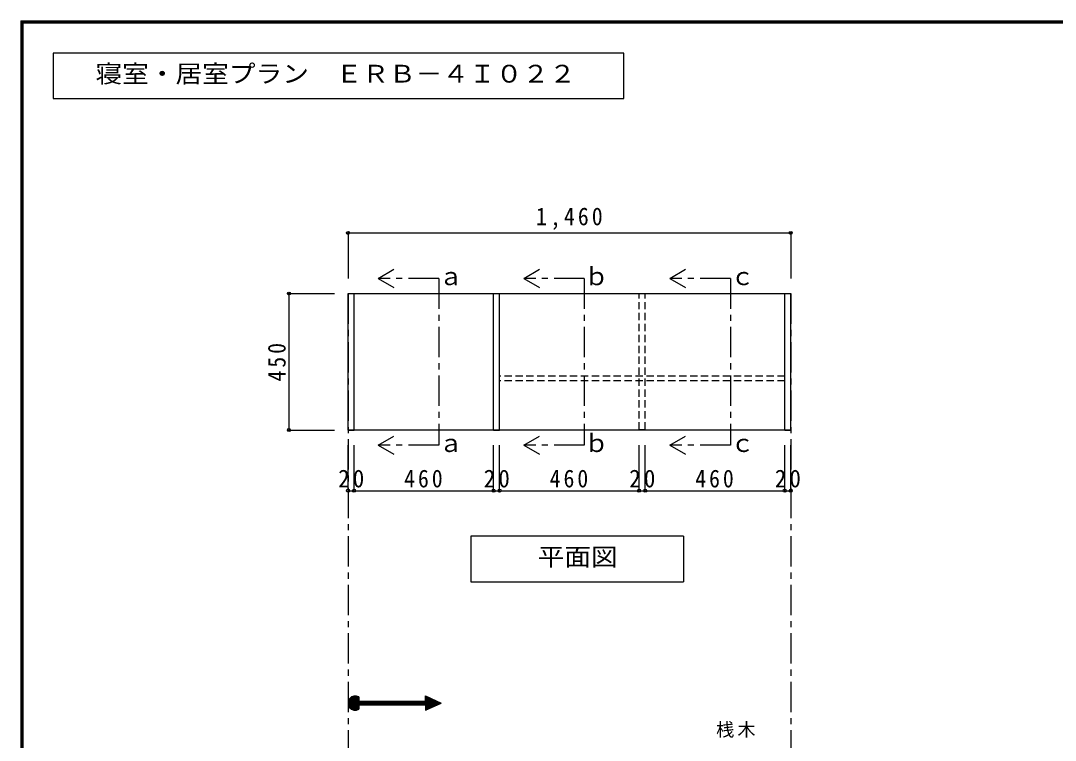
# Model space of a CAD drawing. Units: millimetres at full size, sheet at 1:20. Extents: x -3922 to 3878, y -2932 to 2722.
# Drawn here: x -3922 to -510, y 350 to 2722 of the extents above; entities that cross this region are included whole.
import ezdxf
from ezdxf.enums import TextEntityAlignment as Align

# ---------------------------------------------------------------- set-up
doc = ezdxf.new("R2010")
doc.units = ezdxf.units.MM
doc.header["$LTSCALE"] = 20
doc.header["$PDMODE"] = 32
doc.header["$PDSIZE"] = 10
doc.linetypes.add('CHAIN1', pattern=[8, 5, -1, 1, -1])
doc.linetypes.add('DASHED1', pattern=[1.8, 1.2, -0.6])
for name, color, linetype in [('0-2_本体', 2, 'Continuous'), ('0-3_固定棚', 2, 'Continuous'), ('0-6_ﾊﾟｲﾌﾟﾊﾝｶﾞｰ', 7, 'Continuous'), ('0-A_文字', 7, 'Continuous'), ('0-B_寸法', 4, 'Continuous'), ('F-1_枠', 6, 'Continuous')]:
    doc.layers.add(name, color=color, linetype=linetype)
doc.styles.add('ＭＳ ゴシック', font='')
doc.styles.get('ＭＳ ゴシック').set_extended_font_data('MS Gothic')

msp = doc.modelspace()

# ---------------------------------------------------------------- linework, layer by layer
at = {"layer": '0-2_本体'}
for p, q in [((-2842.53, 1822.73), (-2822.53, 1822.73)), ((-2842.53, 1372.73), (-2842.53, 1822.73)), ((-2822.53, 1372.73), (-2822.53, 1822.73)), ((-2362.53, 1372.73), (-2362.53, 1822.73)), ((-2362.53, 1822.73), (-2342.53, 1822.73)), ((-2342.53, 1372.73), (-2342.53, 1822.73)), ((-1382.53, 1372.73), (-1382.53, 1822.73)), ((-2842.53, 1372.73), (-2822.53, 1372.73)), ((-2362.53, 1372.73), (-2342.53, 1372.73)), ((-1402.53, 1372.73), (-1382.53, 1372.73))]:
    msp.add_line(p, q, dxfattribs=at)
at = {"layer": '0-2_本体', "linetype": 'DASHED1'}
for p, q in [((-1882.53, 1822.73), (-1862.53, 1822.73)), ((-1882.53, 1374.73), (-1882.53, 1822.73)), ((-1862.53, 1374.73), (-1862.53, 1822.73)), ((-1882.53, 1374.73), (-1862.53, 1374.73))]:
    msp.add_line(p, q, dxfattribs=at)
at = {"layer": '0-2_本体', "color": 3}
msp.add_line((-1382.53, 1372.73), (-2842.53, 1372.73), dxfattribs=at)
at = {"layer": '0-2_本体'}
msp.add_lwpolyline([(-1402.53, 1372.73), (-1402.53, 1822.73), (-1382.53, 1822.73)], dxfattribs=at)
at = {"layer": '0-3_固定棚', "color": 3}
for p, q in [((-2822.53, 1822.73), (-2362.53, 1822.73)), ((-2342.53, 1822.73), (-1402.53, 1822.73))]:
    msp.add_line(p, q, dxfattribs=at)
at = {"layer": '0-6_ﾊﾟｲﾌﾟﾊﾝｶﾞｰ', "color": 4, "linetype": 'DASHED1'}
for p, q in [((-1402.53, 1550.22), (-2342.53, 1550.22)), ((-1402.53, 1535.24), (-2342.53, 1535.24))]:
    msp.add_line(p, q, dxfattribs=at)
at = {"layer": '0-A_文字'}
for p, q in [((-3815.36, 2615.63), (-3815.36, 2465.63)), ((-1933.23, 2615.63), (-3815.36, 2615.63)), ((-1933.23, 2465.63), (-1933.23, 2615.63)), ((-3815.36, 2465.63), (-1933.23, 2465.63)), ((-2743.56, 1872.73), (-2691.6, 1902.73)), ((-2263.24, 1872.73), (-2211.27, 1902.73)), ((-1781.69, 1872.73), (-1729.73, 1902.73)), ((-2743.56, 1872.73), (-2691.6, 1842.73)), ((-2263.24, 1872.73), (-2211.27, 1842.73)), ((-1781.69, 1872.73), (-1729.73, 1842.73)), ((-2743.56, 1322.73), (-2691.6, 1352.73)), ((-2263.24, 1322.73), (-2211.27, 1352.73)), ((-1781.69, 1322.73), (-1729.73, 1352.73)), ((-2743.56, 1322.73), (-2691.6, 1292.73)), ((-2263.24, 1322.73), (-2211.27, 1292.73)), ((-1781.69, 1322.73), (-1729.73, 1292.73)), ((-1736.01, 1022.73), (-2437.01, 1022.73)), ((-1736.01, 1022.73), (-1736.01, 872.73)), ((-2842.53, 472.25), (-2818.57, 496.2)), ((-2842.39, 475.22), (-2821.54, 496.06)), ((-2842.34, 469.61), (-2815.93, 496.02)), ((-2841.91, 467.21), (-2813.53, 495.58)), ((-2841.73, 478.71), (-2825.03, 495.4)), ((-2841.28, 465.01), (-2811.34, 494.96)), ((-2840.48, 462.98), (-2809.3, 494.16)), ((-2839.97, 483.29), (-2829.62, 493.65)), ((-2839.54, 461.09), (-2807.42, 493.22)), ((-2838.46, 459.34), (-2807.12, 490.69)), ((-2837.26, 457.72), (-2807.12, 487.86)), ((-2835.93, 456.22), (-2807.12, 485.03)), ((-2834.48, 454.84), (-2807.12, 482.21)), ((-2832.91, 453.58), (-2807.12, 479.38)), ((-2831.22, 452.44), (-2805.17, 478.49)), ((-2829.4, 451.44), (-2802.34, 478.49)), ((-2827.43, 450.57), (-2799.51, 478.49)), ((-2825.31, 449.87), (-2796.68, 478.49)), ((-2805.65, 466.7), (-2793.86, 478.49)), ((-2802.82, 466.7), (-2791.03, 478.49)), ((-2799.99, 466.7), (-2788.2, 478.49)), ((-2797.17, 466.7), (-2785.37, 478.49)), ((-2794.34, 466.7), (-2782.54, 478.49)), ((-2791.51, 466.7), (-2779.71, 478.49)), ((-2788.68, 466.7), (-2776.89, 478.49)), ((-2785.85, 466.7), (-2774.06, 478.49)), ((-2783.02, 466.7), (-2771.23, 478.49)), ((-2780.19, 466.7), (-2768.4, 478.49)), ((-2777.37, 466.7), (-2765.57, 478.49)), ((-2774.54, 466.7), (-2762.74, 478.49)), ((-2771.71, 466.7), (-2759.92, 478.49)), ((-2768.88, 466.7), (-2757.09, 478.49)), ((-2766.05, 466.7), (-2754.26, 478.49)), ((-2763.22, 466.7), (-2751.43, 478.49)), ((-2760.4, 466.7), (-2748.6, 478.49)), ((-2757.57, 466.7), (-2745.77, 478.49)), ((-2754.74, 466.7), (-2742.94, 478.49)), ((-2751.91, 466.7), (-2740.12, 478.49)), ((-2749.08, 466.7), (-2737.29, 478.49)), ((-2746.25, 466.7), (-2734.46, 478.49)), ((-2743.42, 466.7), (-2731.63, 478.49)), ((-2740.6, 466.7), (-2728.8, 478.49)), ((-2737.77, 466.7), (-2725.97, 478.49)), ((-2734.94, 466.7), (-2723.15, 478.49)), ((-2732.11, 466.7), (-2720.32, 478.49)), ((-2729.28, 466.7), (-2717.49, 478.49)), ((-2726.45, 466.7), (-2714.66, 478.49)), ((-2723.63, 466.7), (-2711.83, 478.49)), ((-2720.8, 466.7), (-2709, 478.49)), ((-2717.97, 466.7), (-2706.18, 478.49)), ((-2715.14, 466.7), (-2703.35, 478.49)), ((-2712.31, 466.7), (-2700.52, 478.49)), ((-2709.48, 466.7), (-2697.69, 478.49)), ((-2706.66, 466.7), (-2694.86, 478.49)), ((-2703.83, 466.7), (-2692.03, 478.49)), ((-2701, 466.7), (-2689.2, 478.49)), ((-2698.17, 466.7), (-2686.38, 478.49)), ((-2695.34, 466.7), (-2683.55, 478.49)), ((-2692.51, 466.7), (-2680.72, 478.49)), ((-2689.68, 466.7), (-2677.89, 478.49)), ((-2686.86, 466.7), (-2675.06, 478.49)), ((-2684.03, 466.7), (-2672.23, 478.49)), ((-2681.2, 466.7), (-2669.41, 478.49)), ((-2678.37, 466.7), (-2666.58, 478.49)), ((-2675.54, 466.7), (-2663.75, 478.49)), ((-2672.71, 466.7), (-2660.92, 478.49)), ((-2669.89, 466.7), (-2658.09, 478.49)), ((-2667.06, 466.7), (-2655.26, 478.49)), ((-2664.23, 466.7), (-2652.44, 478.49)), ((-2661.4, 466.7), (-2649.61, 478.49)), ((-2658.57, 466.7), (-2646.78, 478.49)), ((-2655.74, 466.7), (-2643.95, 478.49)), ((-2652.92, 466.7), (-2641.12, 478.49)), ((-2650.09, 466.7), (-2638.29, 478.49)), ((-2647.26, 466.7), (-2635.46, 478.49)), ((-2644.43, 466.7), (-2632.64, 478.49)), ((-2641.6, 466.7), (-2629.81, 478.49)), ((-2638.77, 466.7), (-2626.98, 478.49)), ((-2635.94, 466.7), (-2624.15, 478.49)), ((-2633.12, 466.7), (-2621.32, 478.49)), ((-2630.29, 466.7), (-2618.49, 478.49)), ((-2627.46, 466.7), (-2615.67, 478.49)), ((-2624.63, 466.7), (-2612.84, 478.49)), ((-2621.8, 466.7), (-2610.01, 478.49)), ((-2618.97, 466.7), (-2607.18, 478.49)), ((-2616.15, 466.7), (-2604.35, 478.49)), ((-2613.32, 466.7), (-2601.52, 478.49)), ((-2610.49, 466.7), (-2598.7, 478.49)), ((-2607.66, 466.7), (-2595.87, 478.49)), ((-2604.83, 466.7), (-2593.04, 478.49)), ((-2602, 466.7), (-2590.21, 478.49)), ((-2599.18, 466.7), (-2587.38, 478.49)), ((-2596.35, 466.7), (-2573.12, 489.93)), ((-2593.52, 466.7), (-2571.19, 489.03)), ((-2590.69, 466.7), (-2569.25, 488.13)), ((-2587.86, 466.7), (-2567.32, 487.24)), ((-2586.63, 496.21), (-2535.81, 472.6)), ((-2586.63, 478.49), (-2586.63, 496.21)), ((-2586.63, 493.39), (-2584.7, 495.31)), ((-2586.63, 490.56), (-2582.77, 494.42)), ((-2586.63, 487.73), (-2580.84, 493.52)), ((-2586.63, 484.9), (-2578.91, 492.62)), ((-2586.63, 482.07), (-2576.98, 491.72)), ((-2586.63, 479.24), (-2575.05, 490.83)), ((-2586.63, 465.1), (-2565.39, 486.34)), ((-2586.63, 462.27), (-2563.46, 485.44)), ((-2586.63, 459.45), (-2561.53, 484.55)), ((-2586.63, 456.62), (-2559.6, 483.65)), ((-2586.63, 453.79), (-2557.67, 482.75)), ((-2586.63, 450.96), (-2555.74, 481.85)), ((-2585.04, 449.73), (-2553.81, 480.96)), ((-2579.75, 452.18), (-2551.87, 480.06)), ((-2574.47, 454.64), (-2549.94, 479.16)), ((-2569.19, 457.09), (-2548.01, 478.26)), ((-2823.01, 449.34), (-2807.12, 465.23)), ((-2820.48, 449.04), (-2807.12, 462.41)), ((-2817.67, 449.02), (-2807.12, 459.58)), ((-2814.45, 449.41), (-2807.12, 456.75)), ((-2810.5, 450.54), (-2807.12, 453.92)), ((-2807.12, 466.7), (-2807.12, 452.15)), ((-2807.12, 466.7), (-2586.63, 466.7)), ((-2586.63, 448.99), (-2535.81, 472.6)), ((-2586.63, 466.7), (-2586.63, 448.99)), ((-2563.9, 459.54), (-2546.08, 477.37)), ((-2558.62, 462), (-2544.15, 476.47)), ((-2553.34, 464.45), (-2542.22, 475.57)), ((-2548.06, 466.91), (-2540.29, 474.68)), ((-2542.77, 469.36), (-2538.36, 473.78)), ((-2537.49, 471.82), (-2536.42, 472.88))]:
    msp.add_line(p, q, dxfattribs=at)
at = {"layer": '0-A_文字', "linetype": 'CHAIN1'}
for p, q in [((-2543.56, 1872.73), (-2743.56, 1872.73)), ((-2543.56, 1872.73), (-2543.56, 1322.73)), ((-2063.24, 1872.73), (-2263.24, 1872.73)), ((-2063.24, 1872.73), (-2063.24, 1322.73)), ((-1581.69, 1872.73), (-1781.69, 1872.73)), ((-1581.69, 1872.73), (-1581.69, 1322.73)), ((-2842.53, 1822.73), (-2842.53, -1711.27)), ((-1382.53, 1822.73), (-1382.53, -1711.27)), ((-2543.56, 1322.73), (-2743.56, 1322.73)), ((-2063.24, 1322.73), (-2263.24, 1322.73)), ((-1581.69, 1322.73), (-1781.69, 1322.73))]:
    msp.add_line(p, q, dxfattribs=at)
at = {"layer": '0-A_文字'}
for points in [[(-2437.01, 1022.73), (-2437.01, 872.73), (-1736.01, 872.73)], [(-2807.12, 493.04), (-2807.12, 478.49), (-2586.63, 478.49)]]:
    msp.add_lwpolyline(points, dxfattribs=at)
msp.add_arc((-2818.92, 472.6), 23.61, 60, 300, dxfattribs=at)
at = {"layer": '0-B_寸法'}
for p, q in [((-2842.53, 2022.73), (-2842.53, 1872.73)), ((-2842.53, 2022.73), (-1382.53, 2022.73)), ((-1382.53, 2022.73), (-1382.53, 1872.73)), ((-3037.53, 1822.73), (-2887.53, 1822.73)), ((-3037.53, 1822.73), (-3037.53, 1372.73)), ((-3037.53, 1372.73), (-2887.53, 1372.73)), ((-2842.53, 1172.73), (-2842.53, 1322.73)), ((-2822.53, 1172.73), (-2822.53, 1322.73)), ((-2362.53, 1172.73), (-2362.53, 1322.73)), ((-2342.53, 1172.73), (-2342.53, 1322.73)), ((-2342.53, 1172.73), (-2342.53, 1322.73)), ((-1882.53, 1172.73), (-1882.53, 1322.73)), ((-1862.53, 1172.73), (-1862.53, 1322.73)), ((-1402.53, 1172.73), (-1402.53, 1322.73)), ((-1382.53, 1172.73), (-1382.53, 1322.73)), ((-2842.53, 1172.73), (-2822.53, 1172.73)), ((-2822.53, 1172.73), (-2362.53, 1172.73)), ((-2362.53, 1172.73), (-2342.53, 1172.73)), ((-2342.53, 1172.73), (-1882.53, 1172.73)), ((-1882.53, 1172.73), (-1862.53, 1172.73)), ((-1862.53, 1172.73), (-1402.53, 1172.73)), ((-1402.53, 1172.73), (-1382.53, 1172.73))]:
    msp.add_line(p, q, dxfattribs=at)
at = {"layer": '0-B_寸法', "color": 7}
for p in [(-2842.53, 2022.73), (-1382.53, 2022.73), (-3037.53, 1822.73), (-3037.53, 1372.73), (-2842.53, 1172.73), (-2822.53, 1172.73), (-2362.53, 1172.73), (-2342.53, 1172.73), (-1882.53, 1172.73), (-1862.53, 1172.73), (-1402.53, 1172.73), (-1382.53, 1172.73)]:
    msp.add_point(p, dxfattribs=at)
at = {"layer": 'F-1_枠'}
for p, q in [((-3922.03, 2722.29), (-3922.03, -2864.37)), ((-3922.03, 2722.29), (3877.97, 2722.29)), ((-3922.03, 2718.96), (3877.97, 2718.96)), ((-3922.03, 2715.63), (3877.97, 2715.63)), ((-3918.7, 2722.29), (-3918.7, -2864.37)), ((-3915.36, 2722.29), (-3915.36, -2864.37))]:
    msp.add_line(p, q, dxfattribs=at)

# ---------------------------------------------------------------- texts
at = {"layer": '0-A_文字', "style": 'ＭＳ ゴシック', "width": 1.1}
for s, p in [('寝室・居室プラン\u3000ＥＲＢ－４Ｉ０２２', (-3675.36, 2500.63)), ('平面図', (-2217.01, 907.73))]:
    msp.add_text(s, height=58.65, dxfattribs=at).set_placement(p, align=Align.BOTTOM_LEFT)
at = {"layer": '0-A_文字', "style": 'ＭＳ ゴシック'}
for s, p in [('ｂ', (-2063.24, 1832.73)), ('ａ', (-2543.56, 1832.73)), ('ｃ', (-1581.69, 1832.73)), ('ａ', (-2543.56, 1282.73)), ('ｂ', (-2063.24, 1282.73)), ('ｃ', (-1581.69, 1282.73))]:
    msp.add_text(s, height=58.65, dxfattribs=at).set_placement(p, align=Align.BOTTOM_LEFT)
at = {"layer": '0-A_文字', "insert": (-1628.73, 358.08), "char_height": 43.99, "attachment_point": 7, "style": 'ＭＳ ゴシック'}
msp.add_mtext('\\T1.17;桟木', dxfattribs=at)
at = {"layer": '0-B_寸法', "color": 7, "char_height": 58.65, "attachment_point": 7, "style": 'ＭＳ ゴシック'}
for s, insert in [('\\T1.28;\\W0.9;1,460', (-2222.53, 2032.73)), ('\\T1.27;\\W0.95;20', (-2875.03, 1182.73)), ('\\T1.27;\\W0.9;460', (-2657.53, 1182.73)), ('\\T1.27;\\W0.95;20', (-2395.03, 1182.73)), ('\\T1.27;\\W0.9;460', (-2177.53, 1182.73)), ('\\T1.27;\\W0.95;20', (-1915.03, 1182.73)), ('\\T1.27;\\W0.9;460', (-1697.53, 1182.73)), ('\\T1.27;\\W0.95;20', (-1435.03, 1182.73))]:
    msp.add_mtext(s, dxfattribs=dict(at, insert=insert))
at = {"layer": '0-B_寸法', "color": 7, "insert": (-3047.53, 1532.73), "char_height": 58.65, "attachment_point": 7, "rotation": 90, "style": 'ＭＳ ゴシック'}
msp.add_mtext('\\T1.27;\\W0.9;450', dxfattribs=at)

doc.saveas('drawing.dxf')
